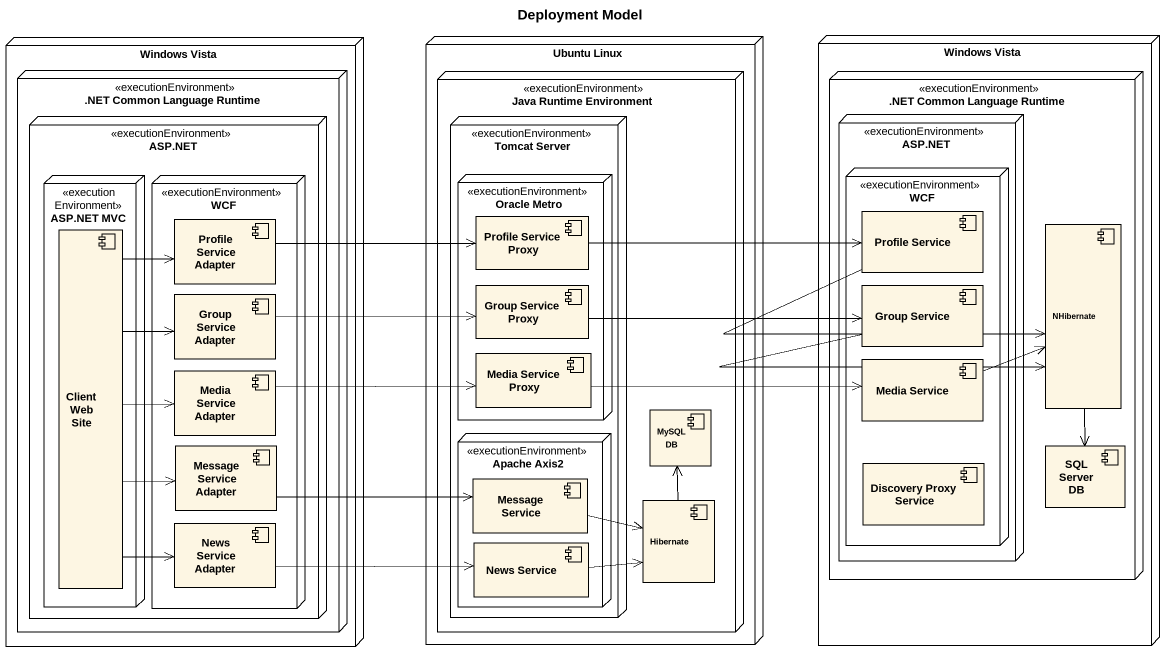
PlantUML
@startuml
title Deployment Model
node "Windows Vista" as Windows_Vista {
  node ".NET Common Language Runtime" as NET_Common_Language_Runtime <<executionEnvironment>> {
    node "ASP.NET" as ASP_NET <<executionEnvironment>> {
      node "ASP.NET MVC" as ASP_NET_MVC <<executionEnvironment>> {
        component "Client Web Site" as Client_Web_Site
      }
      node "WCF" as WCF_2 <<executionEnvironment>> {
        component "Profile Service Adapter" as Profile_Service_Adapter
        component "Group Service Adapter" as Group_Service_Adapter
        component "Media Service Adapter" as Media_Service_Adapter
        component "Message Service Adapter" as Message_Service_Adapter
        component "News Service Adapter" as News_Service_Adapter
      }
    }
  }
}
node "Ubuntu Linux" as Ubuntu_Linux {
  node "Java Runtime Environment" as Java_Runtime_Environment <<executionEnvironment>> {
    node "Tomcat Server" as Tomcat_Server <<executionEnvironment>> {
      node "Oracle Metro" as Oracle_Metro <<executionEnvironment>> {
        component "Profile Service Proxy" as Profile_Service_Proxy
        component "Group Service Proxy" as Group_Service_Proxy
        component "Media Service Proxy" as Media_Service_Proxy
      }
      node "Apache Axis2" as Apache_Axis2 <<executionEnvironment>> {
        component "Message Service" as Message_Service
        component "News Service" as News_Service
      }
    }
    component "MySQL DB" as MySQL_DB
    component Hibernate
  }
}
node "Windows Vista" as Windows_Vista_2 {
  node ".NET Common Language Runtime" as NET_Common_Language_Runtime_2 <<executionEnvironment>> {
    node "ASP.NET" as ASP_NET_2 <<executionEnvironment>> {
      node WCF <<executionEnvironment>> {
        component "Profile Service" as Profile_Service
        component "Group Service" as Group_Service
        component "Media Service" as Media_Service
        component "Discovery Proxy Service" as Discovery_Proxy_Service
      }
    }
    component NHibernate
    component "SQL Server DB" as SQL_Server_DB
  }
}
Profile_Service -right-> NHibernate
Client_Web_Site -up-> Profile_Service_Adapter
Client_Web_Site -up-> Group_Service_Adapter
Client_Web_Site -right-> Media_Service_Adapter
Client_Web_Site -right-> Message_Service_Adapter
Client_Web_Site --> News_Service_Adapter
Profile_Service_Adapter -right-> Profile_Service_Proxy
Profile_Service_Proxy -right-> Profile_Service
NHibernate --> SQL_Server_DB
Group_Service_Adapter -right-> Group_Service_Proxy
Group_Service_Proxy -right-> Group_Service
Group_Service -right-> NHibernate
Media_Service_Proxy -right-> Media_Service
Media_Service_Adapter -right-> Media_Service_Proxy
Media_Service -right-> NHibernate
Message_Service_Adapter -right-> Message_Service
Message_Service -right-> Hibernate
News_Service_Adapter -right-> News_Service
Hibernate -up-> MySQL_DB
News_Service -right-> Hibernate
@enduml
